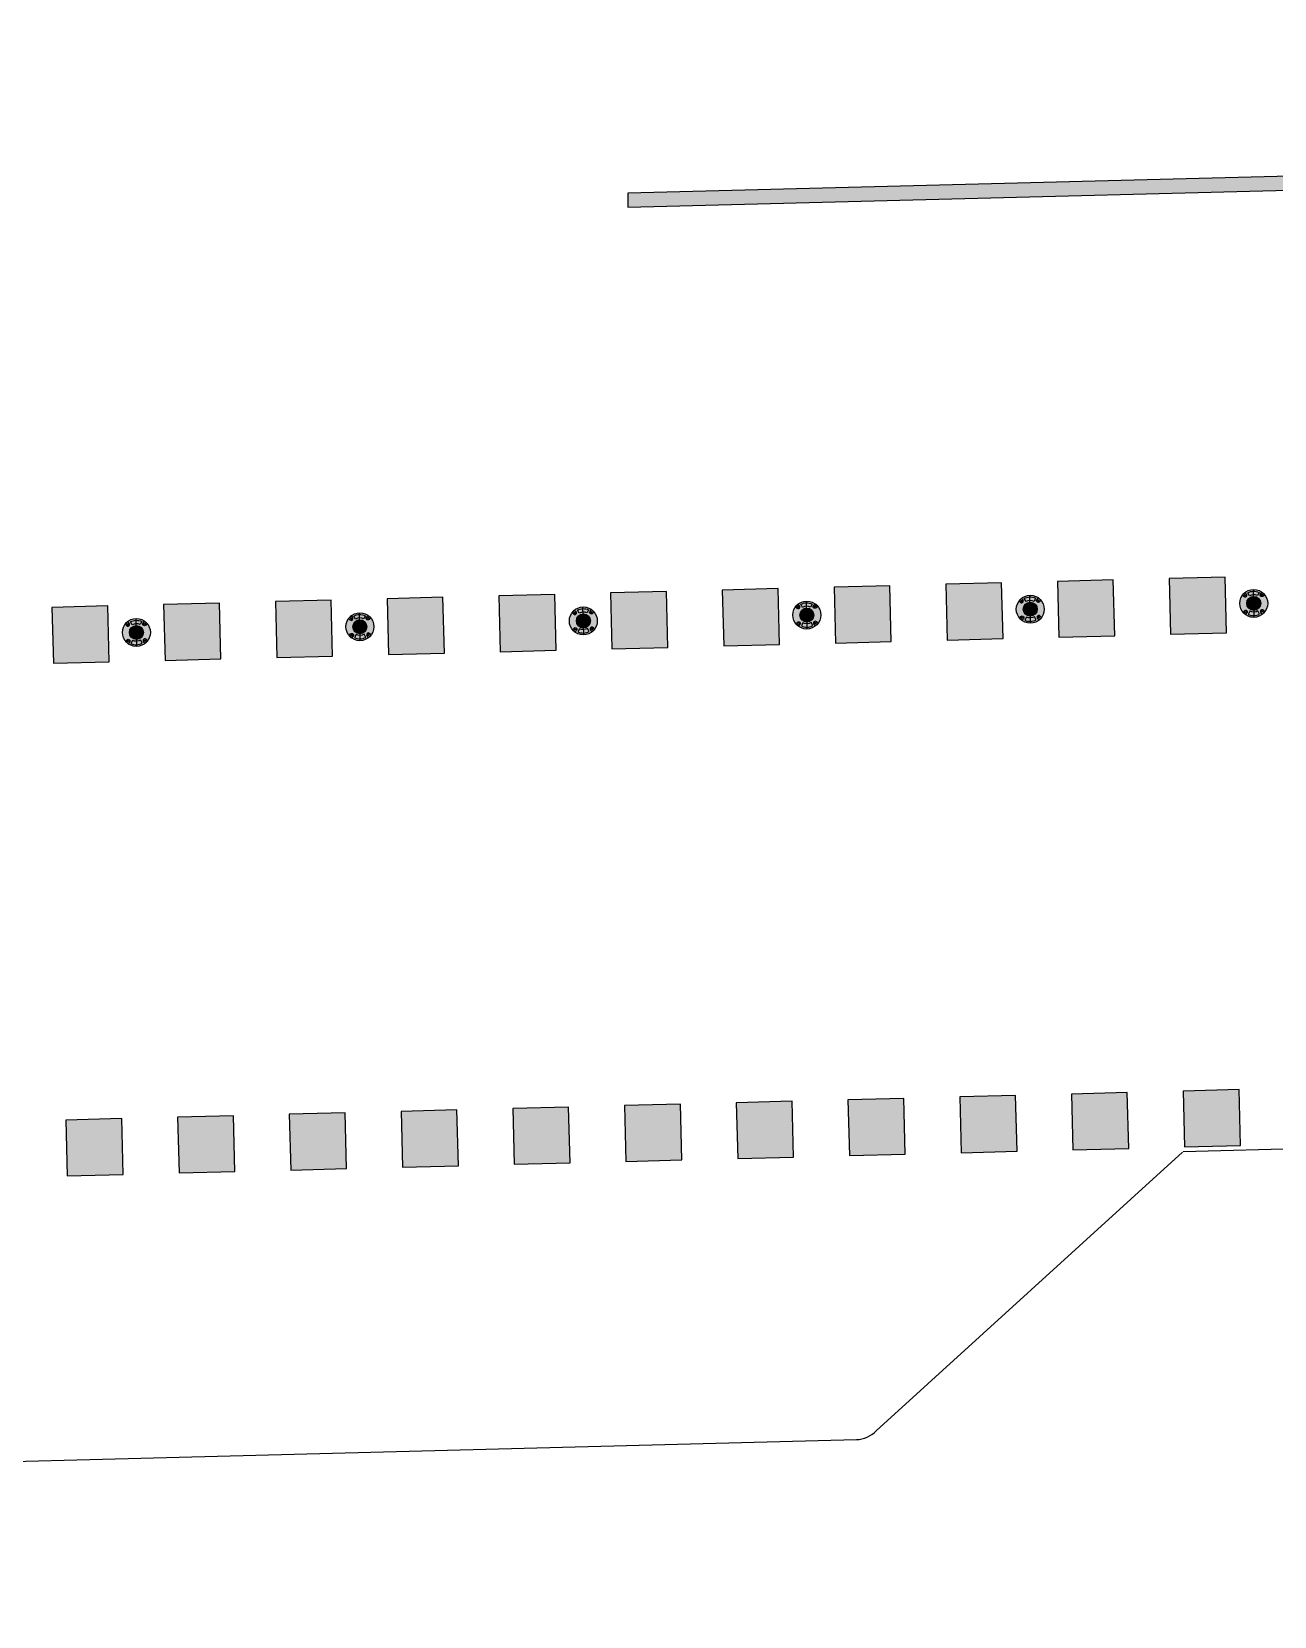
# Model space of a CAD drawing. Header units: metres. Extents: x 668617 to 675126, y 2286318 to 2293677.
# Drawn here: x 670004.27 to 670013.17, y 2287220.8 to 2287232.15 of the extents above; entities that cross this region are included whole.
import ezdxf

# ---------------------------------------------------------------- set-up
doc = ezdxf.new("R2010")
doc.units = ezdxf.units.M
doc.header["$MEASUREMENT"] = 0
for name, color, linetype in [('DMTG-B-CuadrosVerdes', 94, 'Continuous'), ('DMTG-M-VIALETON', 92, 'Continuous'), ('DMTG-PB-BANQUETAS', 251, 'Continuous'), ('DMTG-SH-LINEA DISCONTINUA', 252, 'Continuous')]:
    doc.layers.add(name, color=color, linetype=linetype)

# ---------------------------------------------------------------- blocks, each defined once
blk = doc.blocks.new('*U181')
h = blk.add_hatch(color=256)
h.dxf.hatch_style = 1
h.paths.add_polyline_path([(40.795, 3.672), (41.195, 3.672), (41.195, 4.072), (40.795, 4.072)])
h = blk.add_hatch(color=256)
h.dxf.hatch_style = 1
h.paths.add_polyline_path([(40.795, 3.672), (41.195, 3.672), (41.195, 4.072), (40.795, 4.072)])
h = blk.add_hatch(color=256)
h.dxf.hatch_style = 1
h.paths.add_polyline_path([(41.595, 3.672), (41.995, 3.672), (41.995, 4.072), (41.595, 4.072)])
h = blk.add_hatch(color=256)
h.dxf.hatch_style = 1
h.paths.add_polyline_path([(41.595, 3.672), (41.995, 3.672), (41.995, 4.072), (41.595, 4.072)])
h = blk.add_hatch(color=256)
h.dxf.hatch_style = 1
h.paths.add_polyline_path([(42.395, 3.672), (42.795, 3.672), (42.795, 4.072), (42.395, 4.072)])
h = blk.add_hatch(color=256)
h.dxf.hatch_style = 1
h.paths.add_polyline_path([(42.395, 3.672), (42.795, 3.672), (42.795, 4.072), (42.395, 4.072)])
h = blk.add_hatch(color=256)
h.dxf.hatch_style = 1
h.paths.add_polyline_path([(43.195, 3.672), (43.595, 3.672), (43.595, 4.072), (43.195, 4.072)])
h = blk.add_hatch(color=256)
h.dxf.hatch_style = 1
h.paths.add_polyline_path([(43.195, 3.672), (43.595, 3.672), (43.595, 4.072), (43.195, 4.072)])
h = blk.add_hatch(color=256)
h.dxf.hatch_style = 1
h.paths.add_polyline_path([(43.995, 3.672), (44.395, 3.672), (44.395, 4.072), (43.995, 4.072)])
h = blk.add_hatch(color=256)
h.dxf.hatch_style = 1
h.paths.add_polyline_path([(43.995, 3.672), (44.395, 3.672), (44.395, 4.072), (43.995, 4.072)])
h = blk.add_hatch(color=256)
h.dxf.hatch_style = 1
h.paths.add_polyline_path([(44.795, 3.672), (45.195, 3.672), (45.195, 4.072), (44.795, 4.072)])
h = blk.add_hatch(color=256)
h.dxf.hatch_style = 1
h.paths.add_polyline_path([(44.795, 3.672), (45.195, 3.672), (45.195, 4.072), (44.795, 4.072)])
h = blk.add_hatch(color=256)
h.dxf.hatch_style = 1
h.paths.add_polyline_path([(45.595, 3.672), (45.995, 3.672), (45.995, 4.072), (45.595, 4.072)])
h = blk.add_hatch(color=256)
h.dxf.hatch_style = 1
h.paths.add_polyline_path([(45.595, 3.672), (45.995, 3.672), (45.995, 4.072), (45.595, 4.072)])
h = blk.add_hatch(color=256)
h.dxf.hatch_style = 1
h.paths.add_polyline_path([(46.395, 3.672), (46.795, 3.672), (46.795, 4.072), (46.395, 4.072)])
h = blk.add_hatch(color=256)
h.dxf.hatch_style = 1
h.paths.add_polyline_path([(46.395, 3.672), (46.795, 3.672), (46.795, 4.072), (46.395, 4.072)])
h = blk.add_hatch(color=256)
h.dxf.hatch_style = 1
h.paths.add_polyline_path([(47.195, 3.672), (47.595, 3.672), (47.595, 4.072), (47.195, 4.072)])
h = blk.add_hatch(color=256)
h.dxf.hatch_style = 1
h.paths.add_polyline_path([(47.195, 3.672), (47.595, 3.672), (47.595, 4.072), (47.195, 4.072)])
h = blk.add_hatch(color=256)
h.dxf.hatch_style = 1
h.paths.add_polyline_path([(47.995, 3.672), (48.395, 3.672), (48.395, 4.072), (47.995, 4.072)])
h = blk.add_hatch(color=256)
h.dxf.hatch_style = 1
h.paths.add_polyline_path([(47.995, 3.672), (48.395, 3.672), (48.395, 4.072), (47.995, 4.072)])
h = blk.add_hatch(color=256)
h.dxf.hatch_style = 1
h.paths.add_polyline_path([(48.795, 3.672), (49.195, 3.672), (49.195, 4.072), (48.795, 4.072)])
h = blk.add_hatch(color=256)
h.dxf.hatch_style = 1
h.paths.add_polyline_path([(48.795, 3.672), (49.195, 3.672), (49.195, 4.072), (48.795, 4.072)])
h = blk.add_hatch(color=256)
h.dxf.hatch_style = 1
h.paths.add_polyline_path([(40.8, 0), (41.2, 0), (41.2, 0.4), (40.8, 0.4)])
h = blk.add_hatch(color=256)
h.dxf.hatch_style = 1
h.paths.add_polyline_path([(40.8, 0), (41.2, 0), (41.2, 0.4), (40.8, 0.4)])
h = blk.add_hatch(color=256)
h.dxf.hatch_style = 1
h.paths.add_polyline_path([(41.6, 0), (42, 0), (42, 0.4), (41.6, 0.4)])
h = blk.add_hatch(color=256)
h.dxf.hatch_style = 1
h.paths.add_polyline_path([(41.6, 0), (42, 0), (42, 0.4), (41.6, 0.4)])
h = blk.add_hatch(color=256)
h.dxf.hatch_style = 1
h.paths.add_polyline_path([(42.4, 0), (42.8, 0), (42.8, 0.4), (42.4, 0.4)])
h = blk.add_hatch(color=256)
h.dxf.hatch_style = 1
h.paths.add_polyline_path([(42.4, 0), (42.8, 0), (42.8, 0.4), (42.4, 0.4)])
h = blk.add_hatch(color=256)
h.dxf.hatch_style = 1
h.paths.add_polyline_path([(43.2, 0), (43.6, 0), (43.6, 0.4), (43.2, 0.4)])
h = blk.add_hatch(color=256)
h.dxf.hatch_style = 1
h.paths.add_polyline_path([(43.2, 0), (43.6, 0), (43.6, 0.4), (43.2, 0.4)])
h = blk.add_hatch(color=256)
h.dxf.hatch_style = 1
h.paths.add_polyline_path([(44, 0), (44.4, 0), (44.4, 0.4), (44, 0.4)])
h = blk.add_hatch(color=256)
h.dxf.hatch_style = 1
h.paths.add_polyline_path([(44, 0), (44.4, 0), (44.4, 0.4), (44, 0.4)])
h = blk.add_hatch(color=256)
h.dxf.hatch_style = 1
h.paths.add_polyline_path([(44.8, 0), (45.2, 0), (45.2, 0.4), (44.8, 0.4)])
h = blk.add_hatch(color=256)
h.dxf.hatch_style = 1
h.paths.add_polyline_path([(44.8, 0), (45.2, 0), (45.2, 0.4), (44.8, 0.4)])
h = blk.add_hatch(color=256)
h.dxf.hatch_style = 1
h.paths.add_polyline_path([(45.6, 0), (46, 0), (46, 0.4), (45.6, 0.4)])
h = blk.add_hatch(color=256)
h.dxf.hatch_style = 1
h.paths.add_polyline_path([(45.6, 0), (46, 0), (46, 0.4), (45.6, 0.4)])
h = blk.add_hatch(color=256)
h.dxf.hatch_style = 1
h.paths.add_polyline_path([(46.4, 0), (46.8, 0), (46.8, 0.4), (46.4, 0.4)])
h = blk.add_hatch(color=256)
h.dxf.hatch_style = 1
h.paths.add_polyline_path([(46.4, 0), (46.8, 0), (46.8, 0.4), (46.4, 0.4)])
h = blk.add_hatch(color=256)
h.dxf.hatch_style = 1
h.paths.add_polyline_path([(47.2, 0), (47.6, 0), (47.6, 0.4), (47.2, 0.4)])
h = blk.add_hatch(color=256)
h.dxf.hatch_style = 1
h.paths.add_polyline_path([(47.2, 0), (47.6, 0), (47.6, 0.4), (47.2, 0.4)])
h = blk.add_hatch(color=256)
h.dxf.hatch_style = 1
h.paths.add_polyline_path([(48, 0), (48.4, 0), (48.4, 0.4), (48, 0.4)])
h = blk.add_hatch(color=256)
h.dxf.hatch_style = 1
h.paths.add_polyline_path([(48, 0), (48.4, 0), (48.4, 0.4), (48, 0.4)])
h = blk.add_hatch(color=256)
h.dxf.hatch_style = 1
h.paths.add_polyline_path([(48.8, 0), (49.2, 0), (49.2, 0.4), (48.8, 0.4)])
h = blk.add_hatch(color=256)
h.dxf.hatch_style = 1
h.paths.add_polyline_path([(48.8, 0), (49.2, 0), (49.2, 0.4), (48.8, 0.4)])
for points in [[(40.795, 3.672), (41.195, 3.672), (41.195, 4.072), (40.795, 4.072)], [(40.795, 3.672), (41.195, 3.672), (41.195, 4.072), (40.795, 4.072)], [(41.595, 3.672), (41.995, 3.672), (41.995, 4.072), (41.595, 4.072)], [(41.595, 3.672), (41.995, 3.672), (41.995, 4.072), (41.595, 4.072)], [(42.395, 3.672), (42.795, 3.672), (42.795, 4.072), (42.395, 4.072)], [(42.395, 3.672), (42.795, 3.672), (42.795, 4.072), (42.395, 4.072)], [(43.195, 3.672), (43.595, 3.672), (43.595, 4.072), (43.195, 4.072)], [(43.195, 3.672), (43.595, 3.672), (43.595, 4.072), (43.195, 4.072)], [(43.995, 3.672), (44.395, 3.672), (44.395, 4.072), (43.995, 4.072)], [(43.995, 3.672), (44.395, 3.672), (44.395, 4.072), (43.995, 4.072)], [(44.795, 3.672), (45.195, 3.672), (45.195, 4.072), (44.795, 4.072)], [(44.795, 3.672), (45.195, 3.672), (45.195, 4.072), (44.795, 4.072)], [(45.595, 3.672), (45.995, 3.672), (45.995, 4.072), (45.595, 4.072)], [(45.595, 3.672), (45.995, 3.672), (45.995, 4.072), (45.595, 4.072)], [(46.395, 3.672), (46.795, 3.672), (46.795, 4.072), (46.395, 4.072)], [(46.395, 3.672), (46.795, 3.672), (46.795, 4.072), (46.395, 4.072)], [(47.195, 3.672), (47.595, 3.672), (47.595, 4.072), (47.195, 4.072)], [(47.195, 3.672), (47.595, 3.672), (47.595, 4.072), (47.195, 4.072)], [(47.995, 3.672), (48.395, 3.672), (48.395, 4.072), (47.995, 4.072)], [(47.995, 3.672), (48.395, 3.672), (48.395, 4.072), (47.995, 4.072)], [(48.795, 3.672), (49.195, 3.672), (49.195, 4.072), (48.795, 4.072)], [(48.795, 3.672), (49.195, 3.672), (49.195, 4.072), (48.795, 4.072)], [(40.8, 0), (41.2, 0), (41.2, 0.4), (40.8, 0.4)], [(40.8, 0), (41.2, 0), (41.2, 0.4), (40.8, 0.4)], [(41.6, 0), (42, 0), (42, 0.4), (41.6, 0.4)], [(41.6, 0), (42, 0), (42, 0.4), (41.6, 0.4)], [(42.4, 0), (42.8, 0), (42.8, 0.4), (42.4, 0.4)], [(42.4, 0), (42.8, 0), (42.8, 0.4), (42.4, 0.4)], [(43.2, 0), (43.6, 0), (43.6, 0.4), (43.2, 0.4)], [(43.2, 0), (43.6, 0), (43.6, 0.4), (43.2, 0.4)], [(44, 0), (44.4, 0), (44.4, 0.4), (44, 0.4)], [(44, 0), (44.4, 0), (44.4, 0.4), (44, 0.4)], [(44.8, 0), (45.2, 0), (45.2, 0.4), (44.8, 0.4)], [(44.8, 0), (45.2, 0), (45.2, 0.4), (44.8, 0.4)], [(45.6, 0), (46, 0), (46, 0.4), (45.6, 0.4)], [(45.6, 0), (46, 0), (46, 0.4), (45.6, 0.4)], [(46.4, 0), (46.8, 0), (46.8, 0.4), (46.4, 0.4)], [(46.4, 0), (46.8, 0), (46.8, 0.4), (46.4, 0.4)], [(47.2, 0), (47.6, 0), (47.6, 0.4), (47.2, 0.4)], [(47.2, 0), (47.6, 0), (47.6, 0.4), (47.2, 0.4)], [(48, 0), (48.4, 0), (48.4, 0.4), (48, 0.4)], [(48, 0), (48.4, 0), (48.4, 0.4), (48, 0.4)], [(48.8, 0), (49.2, 0), (49.2, 0.4), (48.8, 0.4)], [(48.8, 0), (49.2, 0), (49.2, 0.4), (48.8, 0.4)]]:
    blk.add_lwpolyline(points, close=True)
blk = doc.blocks.new('*U156')
blk.add_hatch(color=252).paths.add_polyline_path([(0.001, -0.05), (44.99, 1.032), (44.988, 1.132), (-0.001, 0.05)])
blk.add_lwpolyline([(0.001, -0.05), (44.99, 1.032), (44.988, 1.132), (-0.001, 0.05)], close=True)
blk = doc.blocks.new('*U182')
at = {"true_color": 0x58ba48}
h = blk.add_hatch(color=85, dxfattribs=at)
h.dxf.hatch_style = 1
h.paths.add_polyline_path([(4.964, 11.514, 1), (5.064, 11.514, 1)], flags=0)
h.paths.add_polyline_path([(4.963, 11.582), (4.952, 11.593, 0.062746), (4.935, 11.575), (4.946, 11.564, 0.413879), (4.963, 11.564, 0.414549)], flags=17)
h.paths.add_polyline_path([(4.961, 11.573, -1), (4.948, 11.573, -1)], flags=16)
h.paths.add_polyline_path([(4.964, 11.514, 1), (5.064, 11.514, 1)], flags=16)
h.paths.add_polyline_path([(5.075, 11.593), (5.064, 11.582, 0.413879), (5.064, 11.564, 0.414549), (5.082, 11.564), (5.093, 11.575, 0.062746)], flags=17)
h.paths.add_polyline_path([(5.079, 11.573, -1), (5.067, 11.573, -1)], flags=16)
h.paths.add_polyline_path([(5.093, 11.452), (5.082, 11.463, 0.413879), (5.064, 11.463, 0.414549), (5.064, 11.445), (5.075, 11.435, 0.062746)], flags=17)
h.paths.add_polyline_path([(5.067, 11.454, -1), (5.079, 11.454, -1)], flags=16)
h.paths.add_polyline_path([(4.963, 11.463, 0.414549), (4.946, 11.463), (4.935, 11.452, 0.062746), (4.952, 11.435), (4.963, 11.445, 0.413879)], flags=17)
h.paths.add_polyline_path([(4.948, 11.454, -1), (4.961, 11.454, -1)], flags=16)
h.paths.add_polyline_path([(5.093, 11.575), (5.082, 11.564, -0.414549), (5.064, 11.564, -0.413879), (5.064, 11.582), (5.075, 11.593, 0.342564), (4.952, 11.593), (4.963, 11.582, -0.414549), (4.963, 11.564, -0.413879), (4.946, 11.564), (4.935, 11.575, 0.166532), (4.914, 11.514, 0.166532), (4.935, 11.452), (4.946, 11.463, -0.414549), (4.963, 11.463, -0.413879), (4.963, 11.445), (4.952, 11.435, 0.342564), (5.075, 11.435), (5.064, 11.445, -0.414549), (5.064, 11.463, -0.413879), (5.082, 11.463), (5.093, 11.452, 0.166532), (5.114, 11.514, 0.166532)])
h.paths.add_polyline_path([(5.064, 11.514, -1), (4.964, 11.514, -1)], flags=0)
h.paths.add_polyline_path([(5.043, 11.569, 0.245947), (4.985, 11.569), (4.973, 11.591, -0.245947), (5.054, 11.591)], flags=16)
h.paths.add_polyline_path([(5.043, 11.458), (5.054, 11.436, -0.245947), (4.973, 11.436), (4.985, 11.458, 0.245947)], flags=16)
at = {"true_color": 0xc7c8ca}
h = blk.add_hatch(color=9, dxfattribs=at)
h.dxf.hatch_style = 1
h.paths.add_polyline_path([(5.054, 11.591, 0.245947), (4.973, 11.591), (4.985, 11.569, -0.245947), (5.043, 11.569)])
h.paths.add_polyline_path([(5.054, 11.436), (5.043, 11.458, -0.245947), (4.985, 11.458), (4.973, 11.436, 0.245947)])
at = {"true_color": 0x58ba48}
h = blk.add_hatch(color=85, dxfattribs=at)
h.dxf.hatch_style = 1
h.paths.add_polyline_path([(6.564, 11.513, 1), (6.664, 11.513, 1)], flags=0)
h.paths.add_polyline_path([(6.563, 11.582), (6.552, 11.592, 0.062746), (6.535, 11.575), (6.546, 11.564, 0.413879), (6.563, 11.564, 0.414549)], flags=17)
h.paths.add_polyline_path([(6.561, 11.573, -1), (6.548, 11.573, -1)], flags=16)
h.paths.add_polyline_path([(6.564, 11.513, 1), (6.664, 11.513, 1)], flags=16)
h.paths.add_polyline_path([(6.675, 11.592), (6.664, 11.582, 0.413879), (6.664, 11.564, 0.414549), (6.682, 11.564), (6.693, 11.575, 0.062746)], flags=17)
h.paths.add_polyline_path([(6.679, 11.573, -1), (6.667, 11.573, -1)], flags=16)
h.paths.add_polyline_path([(6.693, 11.452), (6.682, 11.463, 0.413879), (6.664, 11.463, 0.414549), (6.664, 11.445), (6.675, 11.434, 0.062746)], flags=17)
h.paths.add_polyline_path([(6.667, 11.454, -1), (6.679, 11.454, -1)], flags=16)
h.paths.add_polyline_path([(6.563, 11.463, 0.414549), (6.546, 11.463), (6.535, 11.452, 0.062746), (6.552, 11.434), (6.563, 11.445, 0.413879)], flags=17)
h.paths.add_polyline_path([(6.548, 11.454, -1), (6.561, 11.454, -1)], flags=16)
h.paths.add_polyline_path([(6.693, 11.575), (6.682, 11.564, -0.414549), (6.664, 11.564, -0.413879), (6.664, 11.582), (6.675, 11.592, 0.342564), (6.552, 11.592), (6.563, 11.582, -0.414549), (6.563, 11.564, -0.413879), (6.546, 11.564), (6.535, 11.575, 0.166532), (6.514, 11.513, 0.166532), (6.535, 11.452), (6.546, 11.463, -0.414549), (6.563, 11.463, -0.413879), (6.563, 11.445), (6.552, 11.434, 0.342564), (6.675, 11.434), (6.664, 11.445, -0.414549), (6.664, 11.463, -0.413879), (6.682, 11.463), (6.693, 11.452, 0.166532), (6.714, 11.513, 0.166532)])
h.paths.add_polyline_path([(6.664, 11.513, -1), (6.564, 11.513, -1)], flags=0)
h.paths.add_polyline_path([(6.643, 11.569, 0.245947), (6.585, 11.569), (6.573, 11.591, -0.245947), (6.654, 11.591)], flags=16)
h.paths.add_polyline_path([(6.643, 11.458), (6.654, 11.436, -0.245947), (6.573, 11.436), (6.585, 11.458, 0.245947)], flags=16)
at = {"true_color": 0xc7c8ca}
h = blk.add_hatch(color=9, dxfattribs=at)
h.dxf.hatch_style = 1
h.paths.add_polyline_path([(6.654, 11.591, 0.245947), (6.573, 11.591), (6.585, 11.569, -0.245947), (6.643, 11.569)])
h.paths.add_polyline_path([(6.654, 11.436), (6.643, 11.458, -0.245947), (6.585, 11.458), (6.573, 11.436, 0.245947)])
at = {"true_color": 0x58ba48}
h = blk.add_hatch(color=85, dxfattribs=at)
h.dxf.hatch_style = 1
h.paths.add_polyline_path([(8.164, 11.513, 1), (8.264, 11.513, 1)], flags=0)
h.paths.add_polyline_path([(8.163, 11.582), (8.152, 11.592, 0.062746), (8.135, 11.575), (8.146, 11.564, 0.413879), (8.163, 11.564, 0.414549)], flags=17)
h.paths.add_polyline_path([(8.161, 11.573, -1), (8.148, 11.573, -1)], flags=16)
h.paths.add_polyline_path([(8.164, 11.513, 1), (8.264, 11.513, 1)], flags=16)
h.paths.add_polyline_path([(8.275, 11.592), (8.264, 11.582, 0.413879), (8.264, 11.564, 0.414549), (8.282, 11.564), (8.293, 11.575, 0.062746)], flags=17)
h.paths.add_polyline_path([(8.279, 11.573, -1), (8.267, 11.573, -1)], flags=16)
h.paths.add_polyline_path([(8.293, 11.452), (8.282, 11.463, 0.413879), (8.264, 11.463, 0.414549), (8.264, 11.445), (8.275, 11.434, 0.062746)], flags=17)
h.paths.add_polyline_path([(8.267, 11.454, -1), (8.279, 11.454, -1)], flags=16)
h.paths.add_polyline_path([(8.163, 11.463, 0.414549), (8.146, 11.463), (8.135, 11.452, 0.062746), (8.152, 11.434), (8.163, 11.445, 0.413879)], flags=17)
h.paths.add_polyline_path([(8.148, 11.454, -1), (8.161, 11.454, -1)], flags=16)
h.paths.add_polyline_path([(8.293, 11.575), (8.282, 11.564, -0.414549), (8.264, 11.564, -0.413879), (8.264, 11.582), (8.275, 11.592, 0.342564), (8.152, 11.592), (8.163, 11.582, -0.414549), (8.163, 11.564, -0.413879), (8.146, 11.564), (8.135, 11.575, 0.166532), (8.114, 11.513, 0.166532), (8.135, 11.452), (8.146, 11.463, -0.414549), (8.163, 11.463, -0.413879), (8.163, 11.445), (8.152, 11.434, 0.342564), (8.275, 11.434), (8.264, 11.445, -0.414549), (8.264, 11.463, -0.413879), (8.282, 11.463), (8.293, 11.452, 0.166532), (8.314, 11.513, 0.166532)])
h.paths.add_polyline_path([(8.264, 11.513, -1), (8.164, 11.513, -1)], flags=0)
h.paths.add_polyline_path([(8.243, 11.569, 0.245947), (8.185, 11.569), (8.173, 11.591, -0.245947), (8.254, 11.591)], flags=16)
h.paths.add_polyline_path([(8.243, 11.458), (8.254, 11.436, -0.245947), (8.173, 11.436), (8.185, 11.458, 0.245947)], flags=16)
at = {"true_color": 0xc7c8ca}
h = blk.add_hatch(color=9, dxfattribs=at)
h.dxf.hatch_style = 1
h.paths.add_polyline_path([(8.254, 11.591, 0.245947), (8.173, 11.591), (8.185, 11.569, -0.245947), (8.243, 11.569)])
h.paths.add_polyline_path([(8.254, 11.436), (8.243, 11.458, -0.245947), (8.185, 11.458), (8.173, 11.436, 0.245947)])
at = {"true_color": 0x58ba48}
h = blk.add_hatch(color=85, dxfattribs=at)
h.dxf.hatch_style = 1
h.paths.add_polyline_path([(9.764, 11.513, 1), (9.864, 11.513, 1)], flags=0)
h.paths.add_polyline_path([(9.763, 11.581), (9.752, 11.592, 0.062746), (9.735, 11.575), (9.746, 11.564, 0.413879), (9.763, 11.564, 0.414549)], flags=17)
h.paths.add_polyline_path([(9.761, 11.573, -1), (9.748, 11.573, -1)], flags=16)
h.paths.add_polyline_path([(9.764, 11.513, 1), (9.864, 11.513, 1)], flags=16)
h.paths.add_polyline_path([(9.875, 11.592), (9.864, 11.581, 0.413879), (9.864, 11.564, 0.414549), (9.882, 11.564), (9.893, 11.575, 0.062746)], flags=17)
h.paths.add_polyline_path([(9.879, 11.573, -1), (9.867, 11.573, -1)], flags=16)
h.paths.add_polyline_path([(9.893, 11.452), (9.882, 11.463, 0.413879), (9.864, 11.463, 0.414549), (9.864, 11.445), (9.875, 11.434, 0.062746)], flags=17)
h.paths.add_polyline_path([(9.867, 11.454, -1), (9.879, 11.454, -1)], flags=16)
h.paths.add_polyline_path([(9.763, 11.463, 0.414549), (9.746, 11.463), (9.735, 11.452, 0.062746), (9.752, 11.434), (9.763, 11.445, 0.413879)], flags=17)
h.paths.add_polyline_path([(9.748, 11.454, -1), (9.761, 11.454, -1)], flags=16)
h.paths.add_polyline_path([(9.893, 11.575), (9.882, 11.564, -0.414549), (9.864, 11.564, -0.413879), (9.864, 11.581), (9.875, 11.592, 0.342564), (9.752, 11.592), (9.763, 11.581, -0.414549), (9.763, 11.564, -0.413879), (9.746, 11.564), (9.735, 11.575, 0.166532), (9.714, 11.513, 0.166532), (9.735, 11.452), (9.746, 11.463, -0.414549), (9.763, 11.463, -0.413879), (9.763, 11.445), (9.752, 11.434, 0.342564), (9.875, 11.434), (9.864, 11.445, -0.414549), (9.864, 11.463, -0.413879), (9.882, 11.463), (9.893, 11.452, 0.166532), (9.914, 11.513, 0.166532)])
h.paths.add_polyline_path([(9.864, 11.513, -1), (9.764, 11.513, -1)], flags=0)
h.paths.add_polyline_path([(9.843, 11.569, 0.245947), (9.785, 11.569), (9.773, 11.591, -0.245947), (9.854, 11.591)], flags=16)
h.paths.add_polyline_path([(9.843, 11.458), (9.854, 11.436, -0.245947), (9.773, 11.436), (9.785, 11.458, 0.245947)], flags=16)
at = {"true_color": 0xc7c8ca}
h = blk.add_hatch(color=9, dxfattribs=at)
h.dxf.hatch_style = 1
h.paths.add_polyline_path([(9.854, 11.591, 0.245947), (9.773, 11.591), (9.785, 11.569, -0.245947), (9.843, 11.569)])
h.paths.add_polyline_path([(9.854, 11.436), (9.843, 11.458, -0.245947), (9.785, 11.458), (9.773, 11.436, 0.245947)])
at = {"true_color": 0x58ba48}
h = blk.add_hatch(color=85, dxfattribs=at)
h.dxf.hatch_style = 1
h.paths.add_polyline_path([(11.364, 11.513, 1), (11.464, 11.513, 1)], flags=0)
h.paths.add_polyline_path([(11.363, 11.581), (11.352, 11.592, 0.062746), (11.335, 11.574), (11.346, 11.564, 0.413879), (11.363, 11.564, 0.414549)], flags=17)
h.paths.add_polyline_path([(11.361, 11.572, -1), (11.348, 11.572, -1)], flags=16)
h.paths.add_polyline_path([(11.364, 11.513, 1), (11.464, 11.513, 1)], flags=16)
h.paths.add_polyline_path([(11.475, 11.592), (11.464, 11.581, 0.413879), (11.464, 11.564, 0.414549), (11.482, 11.564), (11.493, 11.574, 0.062746)], flags=17)
h.paths.add_polyline_path([(11.479, 11.572, -1), (11.467, 11.572, -1)], flags=16)
h.paths.add_polyline_path([(11.493, 11.452), (11.482, 11.463, 0.413879), (11.464, 11.463, 0.414549), (11.464, 11.445), (11.475, 11.434, 0.062746)], flags=17)
h.paths.add_polyline_path([(11.467, 11.454, -1), (11.479, 11.454, -1)], flags=16)
h.paths.add_polyline_path([(11.363, 11.463, 0.414549), (11.346, 11.463), (11.335, 11.452, 0.062746), (11.352, 11.434), (11.363, 11.445, 0.413879)], flags=17)
h.paths.add_polyline_path([(11.348, 11.454, -1), (11.361, 11.454, -1)], flags=16)
h.paths.add_polyline_path([(11.493, 11.574), (11.482, 11.564, -0.414549), (11.464, 11.564, -0.413879), (11.464, 11.581), (11.475, 11.592, 0.342564), (11.352, 11.592), (11.363, 11.581, -0.414549), (11.363, 11.564, -0.413879), (11.346, 11.564), (11.335, 11.574, 0.166532), (11.314, 11.513, 0.166532), (11.335, 11.452), (11.346, 11.463, -0.414549), (11.363, 11.463, -0.413879), (11.363, 11.445), (11.352, 11.434, 0.342564), (11.475, 11.434), (11.464, 11.445, -0.414549), (11.464, 11.463, -0.413879), (11.482, 11.463), (11.493, 11.452, 0.166532), (11.514, 11.513, 0.166532)])
h.paths.add_polyline_path([(11.464, 11.513, -1), (11.364, 11.513, -1)], flags=0)
h.paths.add_polyline_path([(11.443, 11.568, 0.245947), (11.385, 11.568), (11.373, 11.591, -0.245947), (11.454, 11.591)], flags=16)
h.paths.add_polyline_path([(11.443, 11.458), (11.454, 11.436, -0.245947), (11.373, 11.436), (11.385, 11.458, 0.245947)], flags=16)
at = {"true_color": 0xc7c8ca}
h = blk.add_hatch(color=9, dxfattribs=at)
h.dxf.hatch_style = 1
h.paths.add_polyline_path([(11.454, 11.591, 0.245947), (11.373, 11.591), (11.385, 11.568, -0.245947), (11.443, 11.568)])
h.paths.add_polyline_path([(11.454, 11.436), (11.443, 11.458, -0.245947), (11.385, 11.458), (11.373, 11.436, 0.245947)])
at = {"true_color": 0x58ba48}
h = blk.add_hatch(color=85, dxfattribs=at)
h.dxf.hatch_style = 1
h.paths.add_polyline_path([(12.964, 11.513, 1), (13.064, 11.513, 1)], flags=0)
h.paths.add_polyline_path([(12.963, 11.581), (12.952, 11.592, 0.062746), (12.935, 11.574), (12.946, 11.564, 0.413879), (12.963, 11.564, 0.414549)], flags=17)
h.paths.add_polyline_path([(12.961, 11.572, -1), (12.948, 11.572, -1)], flags=16)
h.paths.add_polyline_path([(12.964, 11.513, 1), (13.064, 11.513, 1)], flags=16)
h.paths.add_polyline_path([(13.075, 11.592), (13.064, 11.581, 0.413879), (13.064, 11.564, 0.414549), (13.082, 11.564), (13.093, 11.574, 0.062746)], flags=17)
h.paths.add_polyline_path([(13.079, 11.572, -1), (13.067, 11.572, -1)], flags=16)
h.paths.add_polyline_path([(13.093, 11.452), (13.082, 11.462, 0.413879), (13.064, 11.462, 0.414549), (13.064, 11.445), (13.075, 11.434, 0.062746)], flags=17)
h.paths.add_polyline_path([(13.067, 11.454, -1), (13.079, 11.454, -1)], flags=16)
h.paths.add_polyline_path([(12.963, 11.462, 0.414549), (12.946, 11.462), (12.935, 11.452, 0.062746), (12.952, 11.434), (12.963, 11.445, 0.413879)], flags=17)
h.paths.add_polyline_path([(12.948, 11.454, -1), (12.961, 11.454, -1)], flags=16)
h.paths.add_polyline_path([(13.093, 11.574), (13.082, 11.564, -0.414549), (13.064, 11.564, -0.413879), (13.064, 11.581), (13.075, 11.592, 0.342564), (12.952, 11.592), (12.963, 11.581, -0.414549), (12.963, 11.564, -0.413879), (12.946, 11.564), (12.935, 11.574, 0.166532), (12.914, 11.513, 0.166532), (12.935, 11.452), (12.946, 11.462, -0.414549), (12.963, 11.462, -0.413879), (12.963, 11.445), (12.952, 11.434, 0.342564), (13.075, 11.434), (13.064, 11.445, -0.414549), (13.064, 11.462, -0.413879), (13.082, 11.462), (13.093, 11.452, 0.166532), (13.114, 11.513, 0.166532)])
h.paths.add_polyline_path([(13.064, 11.513, -1), (12.964, 11.513, -1)], flags=0)
h.paths.add_polyline_path([(13.043, 11.568, 0.245947), (12.985, 11.568), (12.973, 11.59, -0.245947), (13.054, 11.59)], flags=16)
h.paths.add_polyline_path([(13.043, 11.458), (13.054, 11.435, -0.245947), (12.973, 11.435), (12.985, 11.458, 0.245947)], flags=16)
at = {"true_color": 0xc7c8ca}
h = blk.add_hatch(color=9, dxfattribs=at)
h.dxf.hatch_style = 1
h.paths.add_polyline_path([(13.054, 11.59, 0.245947), (12.973, 11.59), (12.985, 11.568, -0.245947), (13.043, 11.568)])
h.paths.add_polyline_path([(13.054, 11.435), (13.043, 11.458, -0.245947), (12.985, 11.458), (12.973, 11.435, 0.245947)])
at = {"true_color": 0x58ba48}
h = blk.add_hatch(color=85, dxfattribs=at)
h.dxf.hatch_style = 1
h.paths.add_polyline_path([(4.964, 11.514, 1), (5.064, 11.514, 1)])
h = blk.add_hatch(color=85, dxfattribs=at)
h.dxf.hatch_style = 1
h.paths.add_polyline_path([(6.564, 11.513, 1), (6.664, 11.513, 1)])
h = blk.add_hatch(color=85, dxfattribs=at)
h.dxf.hatch_style = 1
h.paths.add_polyline_path([(8.164, 11.513, 1), (8.264, 11.513, 1)])
h = blk.add_hatch(color=85, dxfattribs=at)
h.dxf.hatch_style = 1
h.paths.add_polyline_path([(9.764, 11.513, 1), (9.864, 11.513, 1)])
h = blk.add_hatch(color=85, dxfattribs=at)
h.dxf.hatch_style = 1
h.paths.add_polyline_path([(11.364, 11.513, 1), (11.464, 11.513, 1)])
h = blk.add_hatch(color=85, dxfattribs=at)
h.dxf.hatch_style = 1
h.paths.add_polyline_path([(12.964, 11.513, 1), (13.064, 11.513, 1)])
at = {"color": 18, "true_color": 0x000000}
for points in [[(4.963, 11.582), (4.952, 11.593, 0.062746), (4.935, 11.575), (4.946, 11.564, 0.413879), (4.963, 11.564, 0.414549)], [(5.054, 11.591), (5.043, 11.569, 0.245947), (4.985, 11.569), (4.973, 11.591, -0.245947)], [(5.064, 11.582), (5.075, 11.593, -0.062746), (5.093, 11.575), (5.082, 11.564, -0.413879), (5.064, 11.564, -0.414549)], [(6.563, 11.582), (6.552, 11.592, 0.062746), (6.535, 11.575), (6.546, 11.564, 0.413879), (6.563, 11.564, 0.414549)], [(6.654, 11.591), (6.643, 11.569, 0.245947), (6.585, 11.569), (6.573, 11.591, -0.245947)], [(6.664, 11.582), (6.675, 11.592, -0.062746), (6.693, 11.575), (6.682, 11.564, -0.413879), (6.664, 11.564, -0.414549)], [(8.163, 11.582), (8.152, 11.592, 0.062746), (8.135, 11.575), (8.146, 11.564, 0.413879), (8.163, 11.564, 0.414549)], [(8.254, 11.591), (8.243, 11.569, 0.245947), (8.185, 11.569), (8.173, 11.591, -0.245947)], [(8.264, 11.582), (8.275, 11.592, -0.062746), (8.293, 11.575), (8.282, 11.564, -0.413879), (8.264, 11.564, -0.414549)], [(9.763, 11.581), (9.752, 11.592, 0.062746), (9.735, 11.575), (9.746, 11.564, 0.413879), (9.763, 11.564, 0.414549)], [(9.854, 11.591), (9.843, 11.569, 0.245947), (9.785, 11.569), (9.773, 11.591, -0.245947)], [(9.864, 11.581), (9.875, 11.592, -0.062746), (9.893, 11.575), (9.882, 11.564, -0.413879), (9.864, 11.564, -0.414549)], [(11.363, 11.581), (11.352, 11.592, 0.062746), (11.335, 11.574), (11.346, 11.564, 0.413879), (11.363, 11.564, 0.414549)], [(11.454, 11.591), (11.443, 11.568, 0.245947), (11.385, 11.568), (11.373, 11.591, -0.245947)], [(11.464, 11.581), (11.475, 11.592, -0.062746), (11.493, 11.574), (11.482, 11.564, -0.413879), (11.464, 11.564, -0.414549)], [(12.963, 11.581), (12.952, 11.592, 0.062746), (12.935, 11.574), (12.946, 11.564, 0.413879), (12.963, 11.564, 0.414549)], [(13.054, 11.59), (13.043, 11.568, 0.245947), (12.985, 11.568), (12.973, 11.59, -0.245947)], [(13.064, 11.581), (13.075, 11.592, -0.062746), (13.093, 11.574), (13.082, 11.563, -0.413879), (13.064, 11.564, -0.414549)], [(4.963, 11.445), (4.952, 11.435, -0.062746), (4.935, 11.452), (4.946, 11.463, -0.413879), (4.963, 11.463, -0.414549)], [(5.064, 11.445), (5.075, 11.435, 0.062746), (5.093, 11.452), (5.082, 11.463, 0.413879), (5.064, 11.463, 0.414549)], [(6.563, 11.445), (6.552, 11.434, -0.062746), (6.535, 11.452), (6.546, 11.463, -0.413879), (6.563, 11.463, -0.414549)], [(6.664, 11.445), (6.675, 11.434, 0.062746), (6.693, 11.452), (6.682, 11.463, 0.413879), (6.664, 11.463, 0.414549)], [(8.163, 11.445), (8.152, 11.434, -0.062746), (8.135, 11.452), (8.146, 11.463, -0.413879), (8.163, 11.463, -0.414549)], [(8.264, 11.445), (8.275, 11.434, 0.062746), (8.293, 11.452), (8.282, 11.463, 0.413879), (8.264, 11.463, 0.414549)], [(9.763, 11.445), (9.752, 11.434, -0.062746), (9.735, 11.452), (9.746, 11.463, -0.413879), (9.763, 11.463, -0.414549)], [(9.864, 11.445), (9.875, 11.434, 0.062746), (9.893, 11.452), (9.882, 11.463, 0.413879), (9.864, 11.463, 0.414549)], [(11.363, 11.445), (11.352, 11.434, -0.062746), (11.335, 11.452), (11.346, 11.463, -0.413879), (11.363, 11.463, -0.414549)], [(11.464, 11.445), (11.475, 11.434, 0.062746), (11.493, 11.452), (11.482, 11.463, 0.413879), (11.464, 11.463, 0.414549)], [(12.963, 11.445), (12.952, 11.434, -0.062746), (12.935, 11.452), (12.946, 11.462, -0.413879), (12.963, 11.462, -0.414549)], [(13.064, 11.445), (13.075, 11.434, 0.062746), (13.093, 11.452), (13.082, 11.462, 0.413879), (13.064, 11.462, 0.414549)], [(5.054, 11.436), (5.043, 11.458, -0.245947), (4.985, 11.458), (4.973, 11.436, 0.245947)], [(6.654, 11.436), (6.643, 11.458, -0.245947), (6.585, 11.458), (6.573, 11.436, 0.245947)], [(8.254, 11.436), (8.243, 11.458, -0.245947), (8.185, 11.458), (8.173, 11.436, 0.245947)], [(9.854, 11.436), (9.843, 11.458, -0.245947), (9.785, 11.458), (9.773, 11.436, 0.245947)], [(11.454, 11.436), (11.443, 11.458, -0.245947), (11.385, 11.458), (11.373, 11.436, 0.245947)], [(13.054, 11.435), (13.043, 11.458, -0.245947), (12.985, 11.458), (12.973, 11.435, 0.245947)]]:
    blk.add_lwpolyline(points, format="xyb", close=True, dxfattribs=at)
for points in [[(5.014, 11.414), (5.014, 11.614)], [(6.614, 11.413), (6.614, 11.613)], [(8.214, 11.413), (8.214, 11.613)], [(9.814, 11.413), (9.814, 11.613)], [(11.414, 11.413), (11.414, 11.613)], [(13.014, 11.413), (13.014, 11.613)]]:
    blk.add_lwpolyline(points)
for centre, radius in [((5.014, 11.514), 0.1), ((4.954, 11.573), 0.00613), ((5.073, 11.573), 0.00613), ((6.614, 11.513), 0.1), ((6.554, 11.573), 0.00613), ((6.673, 11.573), 0.00613), ((8.214, 11.513), 0.1), ((8.154, 11.573), 0.00613), ((8.273, 11.573), 0.00613), ((9.814, 11.513), 0.1), ((9.754, 11.573), 0.00613), ((9.873, 11.573), 0.00613), ((11.414, 11.513), 0.1), ((11.354, 11.572), 0.00613), ((11.473, 11.572), 0.00613), ((13.014, 11.513), 0.1), ((12.954, 11.572), 0.00613), ((13.073, 11.572), 0.00613), ((4.954, 11.454), 0.00613), ((5.014, 11.514), 0.05), ((5.073, 11.454), 0.00613), ((6.554, 11.454), 0.00613), ((6.614, 11.513), 0.05), ((6.673, 11.454), 0.00613), ((8.154, 11.454), 0.00613), ((8.214, 11.513), 0.05), ((8.273, 11.454), 0.00613), ((9.814, 11.513), 0.05), ((11.414, 11.513), 0.05), ((13.014, 11.513), 0.05), ((9.754, 11.454), 0.00613), ((9.873, 11.454), 0.00613), ((11.354, 11.454), 0.00613), ((11.473, 11.454), 0.00613), ((12.954, 11.454), 0.00613), ((13.073, 11.454), 0.00613)]:
    blk.add_circle(centre, radius, dxfattribs=at)

msp = doc.modelspace()

# ---------------------------------------------------------------- linework, layer by layer
at = {"layer": 'DMTG-PB-BANQUETAS'}
for points in [[(670012.51306, 2287224.13077), (670059.73334, 2287225.37992, -0.3839787), (670063.82992, 2287221.28565), (670065.20734, 2287147.09155), (670065.15884, 2287146.6179), (670065.02446, 2287146.16088), (670064.80732, 2287145.73647), (670064.51553, 2287145.35961), (670064.16019, 2287145.04323), (670063.75137, 2287144.79824), (669947.54261, 2287141.38097, -0.41556022), (669939.30992, 2287149.17912), (669937.69777, 2287214.16606, -0.41000821), (669945.4957, 2287222.40976), (669996.21388, 2287223.70948)], [(669996.21388, 2287223.70948), (669998.50256, 2287221.82394, 0.19891237), (669998.6454, 2287221.7689), (670010.17518, 2287222.0692, 0.19887554), (670010.31508, 2287222.13126), (670012.50856, 2287224.12604)]]:
    msp.add_lwpolyline(points, format="xyb", dxfattribs=at)

# ---------------------------------------------------------------- block references
at = {"layer": 'DMTG-B-CuadrosVerdes', "rotation": 181.4830084380721}
msp.add_blockref('*U181', (670053.59961, 2287229.30104), dxfattribs=at)
at = {"layer": 'DMTG-M-VIALETON', "rotation": 1.498409587873788}
msp.add_blockref('*U182', (670000.30997, 2287216.20718), dxfattribs=at)
at = {"layer": 'DMTG-SH-LINEA DISCONTINUA', "rotation": 180.0955938222612}
msp.add_blockref('*U156', (670053.52556, 2287232.10006), dxfattribs=at)

doc.saveas('drawing.dxf')
